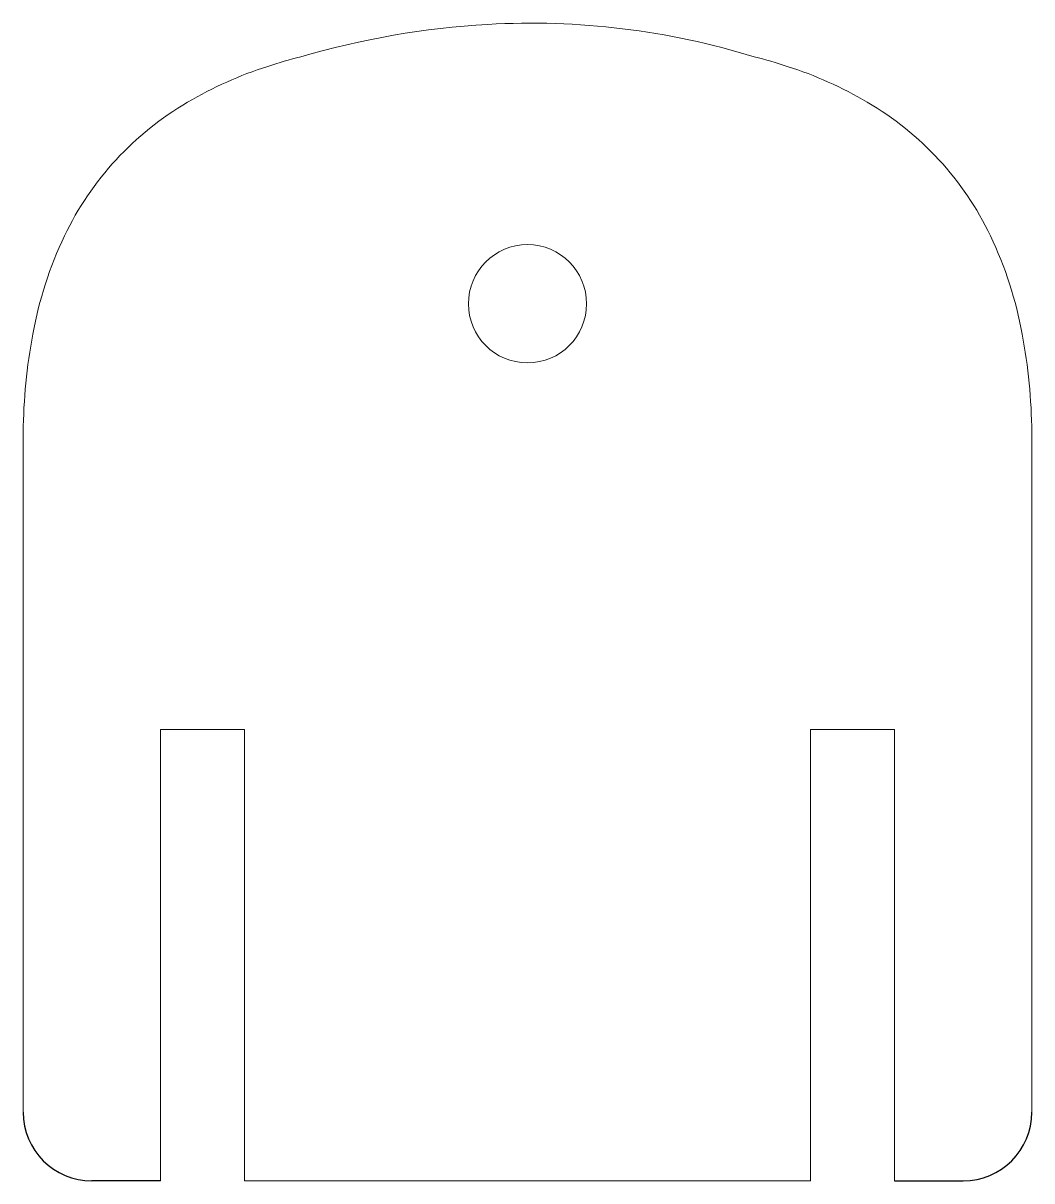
# Model space of a CAD drawing. Header units: millimetres. Extents: x 3194.1 to 3232.4, y 1604.1 to 1648.2.
import ezdxf

# ---------------------------------------------------------------- set-up
doc = ezdxf.new("R2010")
doc.units = ezdxf.units.MM

msp = doc.modelspace()

# ---------------------------------------------------------------- linework, layer by layer
at = {"lineweight": 20}
for p, q in [((3194.053, 1606.73), (3194.053, 1632.609)), ((3232.449, 1606.73), (3232.449, 1632.609)), ((3199.282, 1621.297), (3199.282, 1604.115)), ((3202.484, 1621.297), (3199.282, 1621.297)), ((3202.484, 1604.115), (3202.484, 1621.297)), ((3224.018, 1621.297), (3227.22, 1621.297)), ((3224.018, 1604.115), (3224.018, 1621.297)), ((3227.22, 1621.297), (3227.22, 1604.115)), ((3202.484, 1604.115), (3224.018, 1604.115))]:
    msp.add_line(p, q, dxfattribs=at)
for p, q in [((3199.282, 1604.115), (3196.668, 1604.115)), ((3227.22, 1604.115), (3229.835, 1604.115))]:
    msp.add_line(p, q)
for points in [[(3204.618, 1646.91, -0.056587), (3211.743, 1648.146, -0.088853), (3221.884, 1646.91)], [(3194.053, 1632.609, -0.043007), (3194.42, 1636.356, -0.065255), (3195.629, 1640.095, -0.150273), (3200.315, 1645.183, -0.05527), (3203.362, 1646.547, -0.017586), (3204.618, 1646.91)], [(3232.449, 1632.609, 0.043007), (3232.082, 1636.356, 0.065255), (3230.873, 1640.095, 0.150273), (3226.187, 1645.183, 0.05527), (3223.141, 1646.547, 0.017586), (3221.884, 1646.91)]]:
    msp.add_lwpolyline(points, format="xyb", dxfattribs=at)
for centre, start, end in [((3196.668, 1606.73), 180, 270), ((3229.835, 1606.73), 270, 0)]:
    msp.add_arc(centre, 2.615, start, end)
msp.add_ellipse((3213.251, 1637.509), major_axis=(0, 2.251), ratio=1, dxfattribs=at)

doc.saveas('drawing.dxf')
